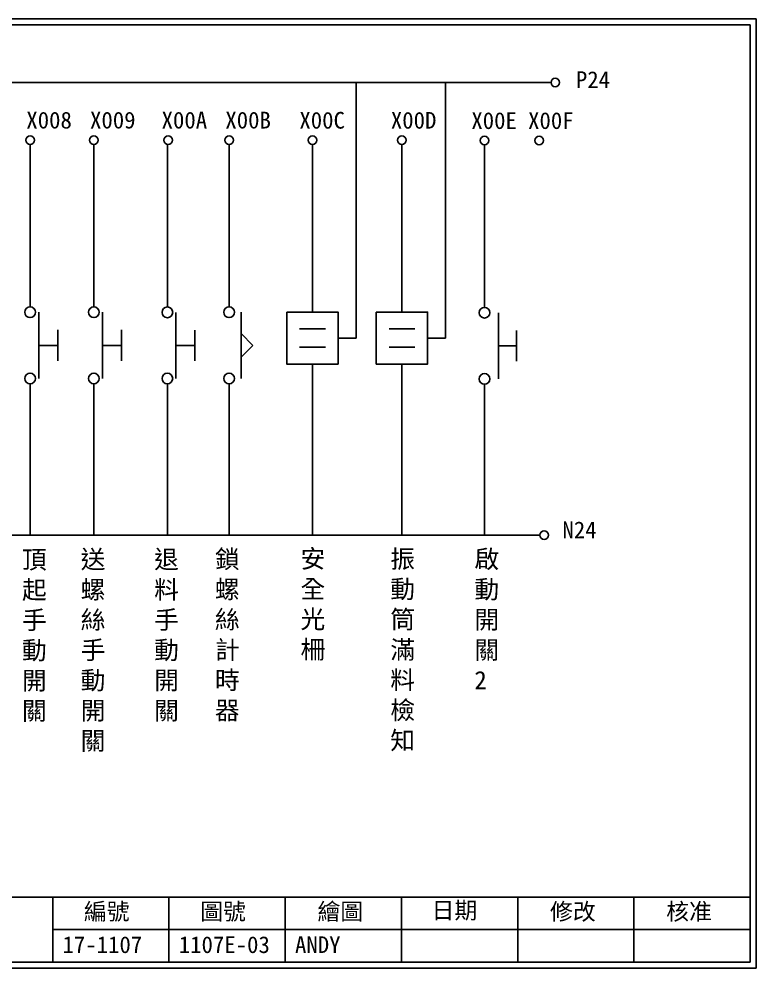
# Model space of a CAD drawing. Extents: x 10 to 297, y 3 to 207.
# Drawn here: x 138.5 to 297, y 3 to 207 of the extents above; entities that cross this region are included whole.
import ezdxf

# ---------------------------------------------------------------- set-up
doc = ezdxf.new("R2010")
doc.units = 0
doc.layers.get('0').update_dxf_attribs({"linetype": 'CONTINUOUS'})
doc.layers.add('圖框層', color=7, linetype='CONTINUOUS')
doc.layers.add('標尺寸層', color=3, linetype='CONTINUOUS')
doc.styles.add('CNS', font='romanc.shx', dxfattribs={"bigfont": 'chineset.shx'})
doc.styles.add('STSL', font='kaiu.ttf')

msp = doc.modelspace()

# ---------------------------------------------------------------- linework, layer by layer
at = {"color": 7}
for p, q in [((210.99, 138.38), (210.99, 193.29)), ((230.22, 138.38), (230.22, 193.29)), ((201.62, 143.96), (201.62, 179.98)), ((220.85, 143.96), (220.85, 179.98)), ((146.83, 136.82), (146.83, 140.13)), ((160.53, 136.82), (160.53, 140.13)), ((176.34, 136.8), (176.34, 140.11)), ((245.47, 136.73), (245.47, 140.04)), ((146.83, 136.82), (146.83, 133.51)), ((160.53, 136.82), (160.53, 133.51)), ((176.34, 136.8), (176.34, 133.49)), ((207.13, 138.38), (210.99, 138.38)), ((226.36, 138.38), (230.22, 138.38)), ((245.47, 136.73), (245.47, 133.42)), ((201.62, 132.8), (201.62, 96.02)), ((220.85, 132.8), (220.85, 96.02))]:
    msp.add_line(p, q, dxfattribs=at)
for points in [[(196.1, 143.96), (207.13, 143.96), (207.13, 132.8), (196.1, 132.8)], [(215.33, 143.96), (226.36, 143.96), (226.36, 132.8), (215.33, 132.8)]]:
    msp.add_lwpolyline(points, close=True, dxfattribs=at)
at = {"layer": '圖框層', "color": 7}
for p, q in [((297, 206.97), (10, 206.97)), ((297, 3), (297, 206.97)), ((295.75, 205.72), (11.25, 205.72)), ((295.75, 4.25), (295.75, 205.72)), ((11.25, 18.25), (295.75, 18.25)), ((145.75, 4.25), (145.75, 18.25)), ((170.75, 4.25), (170.75, 18.25)), ((195.75, 4.25), (195.75, 18.25)), ((220.75, 4.25), (220.75, 18.25)), ((245.75, 4.25), (245.75, 18.25)), ((270.75, 4.25), (270.75, 18.25)), ((145.75, 11.25), (295.75, 11.25)), ((11.25, 4.25), (295.75, 4.25)), ((10, 3), (297, 3))]:
    msp.add_line(p, q, dxfattribs=at)
at = {"layer": '標尺寸層', "color": 7}
for p, q in [((39.48, 193.32), (252.91, 193.32)), ((140.89, 180.01), (140.89, 145.09)), ((140.89, 180.01), (140.89, 145.09)), ((154.6, 180.01), (154.6, 145.09)), ((154.6, 180.01), (154.6, 145.09)), ((170.41, 179.99), (170.41, 145.07)), ((170.41, 179.99), (170.41, 145.07)), ((183.69, 180.01), (183.69, 145.09)), ((183.69, 180.01), (183.69, 145.09)), ((238.6, 179.91), (238.6, 144.99)), ((142.75, 129.71), (142.75, 143.94)), ((156.45, 129.71), (156.45, 143.94)), ((172.26, 129.69), (172.26, 143.92)), ((186.25, 129.71), (186.25, 143.94)), ((241.6, 143.84), (241.6, 129.61)), ((188.78, 136.82), (186.25, 139.35)), ((198.86, 140.41), (204.42, 140.41)), ((218.09, 140.41), (223.66, 140.41)), ((146.83, 136.82), (142.75, 136.82)), ((160.53, 136.82), (156.45, 136.82)), ((176.34, 136.8), (172.26, 136.8)), ((188.78, 136.82), (186.25, 134.3)), ((245.47, 136.73), (241.6, 136.73)), ((198.86, 136.44), (204.42, 136.44)), ((218.09, 136.44), (223.66, 136.44)), ((140.89, 128.56), (140.89, 96.05)), ((154.6, 128.56), (154.6, 96.05)), ((170.41, 128.54), (170.41, 96.03)), ((183.69, 128.56), (183.69, 96.05)), ((238.6, 128.46), (238.6, 95.96)), ((39.69, 96.05), (250.52, 96.05))]:
    msp.add_line(p, q, dxfattribs=at)
for centre, radius in [((253.83, 193.32), 0.92), ((140.89, 180.93), 0.92), ((154.6, 180.93), 0.92), ((170.6, 180.93), 0.92), ((183.69, 180.93), 0.92), ((201.62, 180.9), 0.92), ((220.85, 180.9), 0.92), ((238.6, 180.83), 0.92), ((250.36, 180.83), 0.92), ((140.89, 143.94), 1.15), ((154.6, 143.94), 1.15), ((170.41, 143.92), 1.15), ((183.69, 143.94), 1.15), ((238.6, 143.84), 1.15), ((140.89, 129.71), 1.15), ((154.6, 129.71), 1.15), ((170.41, 129.69), 1.15), ((183.69, 129.71), 1.15), ((238.6, 129.61), 1.15), ((251.44, 96.05), 0.92)]:
    msp.add_circle(centre, radius, dxfattribs=at)

# ---------------------------------------------------------------- texts
at = {"layer": '圖框層', "color": 7, "style": 'STSL'}
for s, p in [('P24', (258.26, 192.13)), ('X008', (140.08, 183.43)), ('X009', (153.78, 183.43)), ('X00A', (169.17, 183.43)), ('X00B', (182.88, 183.43)), ('X00C', (198.8, 183.4)), ('X00D', (218.47, 183.4)), ('X00E', (235.78, 183.33)), ('X00F', (247.98, 183.33)), ('N24', (255.37, 95.37)), ('編號', (152.47, 13.34)), ('圖號', (177.47, 13.34)), ('繪圖', (202.69, 13.34)), ('日期', (227.22, 13.59)), ('修改', (252.69, 13.34)), ('核准', (277.69, 13.34)), ('17-1107', (147.86, 6.22)), ('1107E-03', (172.86, 6.22)), ('ANDY', (197.86, 6.22))]:
    msp.add_text(s, height=3.6, dxfattribs=at).set_placement(p)
at = {"layer": '標尺寸層', "color": 7, "char_height": 3.9, "attachment_point": 1, "style": 'CNS'}
for s, insert, width in [('{\\fDFKai-SB|b0|i0|c136|p65;頂起\\P手動\\P開關}', (139.15, 92.74), 4.9608), ('{\\fDFKai-SB|b0|i0|c136|p65;送螺絲手動\\P開關}', (151.77, 92.79), 1.9086), ('{\\fDFKai-SB|b0|i0|c136|p65;退料手動\\P開關}', (167.57, 92.79), 0.6248), ('{\\fDFKai-SB|b0|i0|c136|p65;鎖螺絲計時器}', (180.64, 92.85), 2.4059), ('{\\fDFKai-SB|b0|i0|c136|p65;安全光柵}', (199.04, 92.92), 0.4674), ('{\\fDFKai-SB|b0|i0|c136|p65;振動筒滿料檢知}', (218.35, 92.88), 4.1294), ('{\\fDFKai-SB|b0|i0|c136|p65;啟動開關\\P2}', (236.44, 92.83), 1.8386)]:
    msp.add_mtext(s, dxfattribs=dict(at, insert=insert, width=width))

doc.saveas('drawing.dxf')
